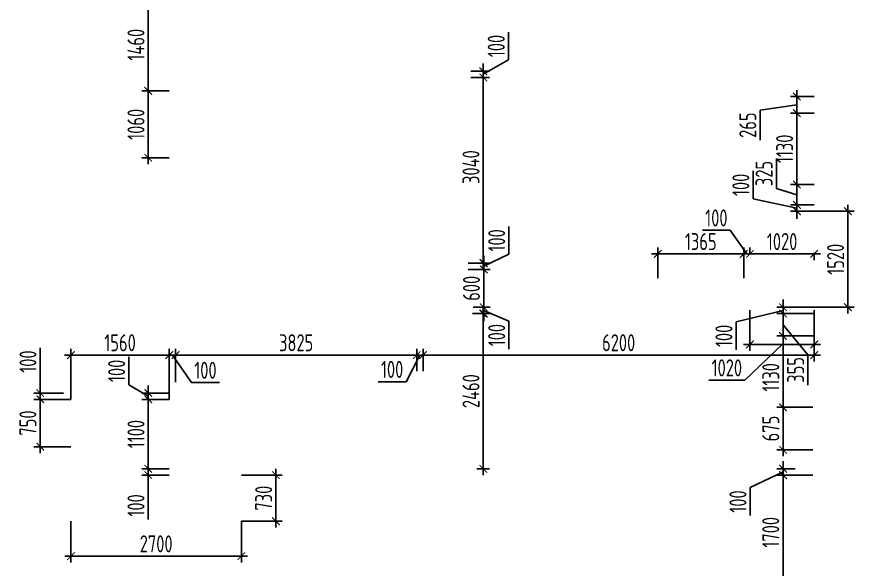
# Model space of a CAD drawing. Header units: millimetres. Extents: x -350007 to 535970, y -888 to 133718.
# Drawn here: x -77836 to -64562, y 104910 to 113663 of the extents above; entities that cross this region are included whole.
import ezdxf

# ---------------------------------------------------------------- set-up
doc = ezdxf.new("R2010")
doc.units = ezdxf.units.MM
doc.layers.add('АР_Размеры нов.', color=15, linetype='Continuous', lineweight=0)
doc.styles.add('ISOCPEUR', font='isocpeur.ttf', dxfattribs={"width": 0.7})
doc.dimstyles.new('R_100', dxfattribs={"dimtxt": 270, "dimasz": 120, "dimexe": 100, "dimexo": 0, "dimgap": 60, "dimtad": 1, "dimdec": 0, "dimrnd": 5, "dimzin": 0, "dimdsep": 46, "dimtxsty": 'ISOCPEUR', "dimblk": 'ARCHTICK', "dimcen": 0, "dimdle": 100, "dimclrd": 256, "dimclre": 256, "dimclrt": 256, "dimadec": 0, "dimazin": 0, "dimtfac": 2, "dimtdec": 0, "dimtofl": 0, "dimtmove": 1, "dimatfit": 3, "dimfxl": 1, "dimtvp": 3, "dimtolj": 1, "dimtzin": 0, "dimarcsym": 0})

# ---------------------------------------------------------------- blocks, each defined once
blk = doc.blocks.new('_ArchTick')
at = {"color": 0, "linetype": 'ByBlock', "const_width": 0.15}
blk.add_lwpolyline([(-0.5, -0.5), (0.5, 0.5)], dxfattribs=at)
blk = doc.blocks.new('*D2692')
at = {"layer": 'АР_Размеры нов.', "lineweight": -2, "ltscale": 100, "transparency": 16777216}
for p, q in [((-65196, 108606), (-65790, 108606)), ((-65690, 108706), (-65690, 107376)), ((-65216, 107476), (-65790, 107476))]:
    blk.add_line(p, q, dxfattribs=at)
at = {"layer": 'АР_Размеры нов.', "lineweight": -2, "ltscale": 100, "transparency": 16777216, "xscale": 120, "yscale": 120, "zscale": 120}
for p, rotation in [((-65690, 108606), 90), ((-65690, 107476), 270)]:
    blk.add_blockref('_ArchTick', p, dxfattribs=dict(at, rotation=rotation))
at = {"layer": 'АР_Размеры нов.', "ltscale": 100, "transparency": 16777216, "insert": (-65885, 107950), "char_height": 270, "attachment_point": 5, "rotation": 90, "style": 'ISOCPEUR'}
blk.add_mtext('\\A1;1130', dxfattribs=at)
blk = doc.blocks.new('*D2693')
at = {"layer": 'АР_Размеры нов.', "lineweight": -2, "ltscale": 100, "transparency": 16777216}
for p, q in [((-65471, 112236), (-65471, 110906)), ((-65196, 112136), (-65571, 112136)), ((-65196, 111006), (-65571, 111006))]:
    blk.add_line(p, q, dxfattribs=at)
at = {"layer": 'АР_Размеры нов.', "lineweight": -2, "ltscale": 100, "transparency": 16777216, "xscale": 120, "yscale": 120, "zscale": 120}
for p, rotation in [((-65471, 112136), 90), ((-65471, 111006), 270)]:
    blk.add_blockref('_ArchTick', p, dxfattribs=dict(at, rotation=rotation))
at = {"layer": 'АР_Размеры нов.', "ltscale": 100, "transparency": 16777216, "insert": (-65666, 111571), "char_height": 270, "attachment_point": 5, "rotation": 90, "style": 'ISOCPEUR'}
blk.add_mtext('\\A1;1130', dxfattribs=at)
blk = doc.blocks.new('*D2702')
at = {"layer": 'АР_Размеры нов.', "lineweight": -2, "ltscale": 100, "transparency": 16777216}
for p, q in [((-75751, 112589), (-75751, 111329)), ((-75420, 112489), (-75851, 112489)), ((-75419, 111429), (-75851, 111429))]:
    blk.add_line(p, q, dxfattribs=at)
at = {"layer": 'АР_Размеры нов.', "lineweight": -2, "ltscale": 100, "transparency": 16777216, "xscale": 120, "yscale": 120, "zscale": 120}
for p, rotation in [((-75751, 112489), 90), ((-75751, 111429), 270)]:
    blk.add_blockref('_ArchTick', p, dxfattribs=dict(at, rotation=rotation))
at = {"layer": 'АР_Размеры нов.', "ltscale": 100, "transparency": 16777216, "insert": (-75946, 111959), "char_height": 270, "attachment_point": 5, "rotation": 90, "style": 'ISOCPEUR'}
blk.add_mtext('\\A1;1060', dxfattribs=at)
blk = doc.blocks.new('*D3027')
at = {"layer": 'АР_Размеры нов.', "lineweight": -2, "ltscale": 100, "transparency": 16777216}
for p, q in [((-65690, 104603), (-65690, 106501)), ((-65216, 106401), (-65790, 106401)), ((-65216, 104703), (-65790, 104703))]:
    blk.add_line(p, q, dxfattribs=at)
at = {"layer": 'АР_Размеры нов.', "lineweight": -2, "ltscale": 100, "transparency": 16777216, "xscale": 120, "yscale": 120, "zscale": 120}
for p, rotation in [((-65690, 106401), 90), ((-65690, 104703), 270)]:
    blk.add_blockref('_ArchTick', p, dxfattribs=dict(at, rotation=rotation))
at = {"layer": 'АР_Размеры нов.', "ltscale": 100, "transparency": 16777216, "insert": (-65885, 105495), "char_height": 270, "attachment_point": 5, "rotation": 90, "style": 'ISOCPEUR'}
blk.add_mtext('\\A1;1700', dxfattribs=at)
blk = doc.blocks.new('*D2955')
at = {"layer": 'АР_Размеры нов.', "lineweight": -2, "ltscale": 100, "transparency": 16777216}
for p, q in [((-75751, 114050), (-75751, 112389)), ((-75420, 113950), (-75851, 113950)), ((-75420, 112489), (-75851, 112489))]:
    blk.add_line(p, q, dxfattribs=at)
at = {"layer": 'АР_Размеры нов.', "lineweight": -2, "ltscale": 100, "transparency": 16777216, "xscale": 120, "yscale": 120, "zscale": 120}
for p, rotation in [((-75751, 113950), 90), ((-75751, 112489), 270)]:
    blk.add_blockref('_ArchTick', p, dxfattribs=dict(at, rotation=rotation))
at = {"layer": 'АР_Размеры нов.', "ltscale": 100, "transparency": 16777216, "insert": (-75946, 113220), "char_height": 270, "attachment_point": 5, "rotation": 90, "style": 'ISOCPEUR'}
blk.add_mtext('\\A1;1460', dxfattribs=at)
blk = doc.blocks.new('*D2956')
at = {"layer": 'АР_Размеры нов.', "lineweight": -2, "ltscale": 100, "transparency": 16777216}
for p, q in [((-75751, 107701), (-75751, 106401)), ((-75419, 107601), (-75851, 107601)), ((-75419, 106501), (-75851, 106501))]:
    blk.add_line(p, q, dxfattribs=at)
at = {"layer": 'АР_Размеры нов.', "lineweight": -2, "ltscale": 100, "transparency": 16777216, "xscale": 120, "yscale": 120, "zscale": 120}
for p, rotation in [((-75751, 107601), 90), ((-75751, 106501), 270)]:
    blk.add_blockref('_ArchTick', p, dxfattribs=dict(at, rotation=rotation))
at = {"layer": 'АР_Размеры нов.', "ltscale": 100, "transparency": 16777216, "insert": (-75946, 107051), "char_height": 270, "attachment_point": 5, "rotation": 90, "style": 'ISOCPEUR'}
blk.add_mtext('\\A1;1100', dxfattribs=at)
blk = doc.blocks.new('*D2963')
at = {"layer": 'АР_Размеры нов.', "lineweight": -2, "ltscale": 100, "transparency": 16777216}
for p, q in [((-65471, 112036), (-65471, 112501)), ((-65196, 112401), (-65571, 112401)), ((-65471, 112268), (-66054, 112185)), ((-66054, 112185), (-66054, 111706)), ((-65196, 112136), (-65571, 112136))]:
    blk.add_line(p, q, dxfattribs=at)
at = {"layer": 'АР_Размеры нов.', "lineweight": -2, "ltscale": 100, "transparency": 16777216, "xscale": 120, "yscale": 120, "zscale": 120}
for p, rotation in [((-65471, 112401), 90), ((-65471, 112136), 270)]:
    blk.add_blockref('_ArchTick', p, dxfattribs=dict(at, rotation=rotation))
at = {"layer": 'АР_Размеры нов.', "ltscale": 100, "transparency": 16777216, "insert": (-66249, 111946), "char_height": 270, "attachment_point": 5, "rotation": 90, "style": 'ISOCPEUR'}
blk.add_mtext('\\A1;265', dxfattribs=at)
blk = doc.blocks.new('*D2964')
at = {"layer": 'АР_Размеры нов.', "lineweight": -2, "ltscale": 100, "transparency": 16777216}
for p, q in [((-65796, 110941), (-65796, 111420)), ((-65471, 111106), (-65471, 110581)), ((-65196, 111006), (-65571, 111006)), ((-65471, 110843), (-65796, 110941)), ((-65196, 110681), (-65571, 110681))]:
    blk.add_line(p, q, dxfattribs=at)
at = {"layer": 'АР_Размеры нов.', "lineweight": -2, "ltscale": 100, "transparency": 16777216, "xscale": 120, "yscale": 120, "zscale": 120}
for p, rotation in [((-65471, 111006), 90), ((-65471, 110681), 270)]:
    blk.add_blockref('_ArchTick', p, dxfattribs=dict(at, rotation=rotation))
at = {"layer": 'АР_Размеры нов.', "ltscale": 100, "transparency": 16777216, "insert": (-65991, 111180), "char_height": 270, "attachment_point": 5, "rotation": 90, "style": 'ISOCPEUR'}
blk.add_mtext('\\A1;325', dxfattribs=at)
blk = doc.blocks.new('*D2965')
at = {"layer": 'АР_Размеры нов.', "lineweight": -2, "ltscale": 100, "transparency": 16777216}
for p, q in [((-66164, 110779), (-66164, 111220)), ((-65471, 110631), (-66164, 110779)), ((-65471, 110681), (-65471, 110801)), ((-65196, 110681), (-65571, 110681)), ((-65196, 110581), (-65571, 110581)), ((-65471, 110681), (-65471, 110581)), ((-65471, 110581), (-65471, 110461))]:
    blk.add_line(p, q, dxfattribs=at)
at = {"layer": 'АР_Размеры нов.', "lineweight": -2, "ltscale": 100, "transparency": 16777216, "xscale": 120, "yscale": 120, "zscale": 120}
for p, rotation in [((-65471, 110681), 270), ((-65471, 110581), 90)]:
    blk.add_blockref('_ArchTick', p, dxfattribs=dict(at, rotation=rotation))
at = {"layer": 'АР_Размеры нов.', "ltscale": 100, "transparency": 16777216, "insert": (-66359, 111000), "char_height": 270, "attachment_point": 5, "rotation": 90, "style": 'ISOCPEUR'}
blk.add_mtext('\\A1;100', dxfattribs=at)
blk = doc.blocks.new('*D2966')
at = {"layer": 'АР_Размеры нов.', "lineweight": -2, "ltscale": 100, "transparency": 16777216}
for p, q in [((-65196, 110581), (-64562, 110581)), ((-64662, 110681), (-64662, 108961)), ((-65196, 109061), (-64562, 109061))]:
    blk.add_line(p, q, dxfattribs=at)
at = {"layer": 'АР_Размеры нов.', "lineweight": -2, "ltscale": 100, "transparency": 16777216, "xscale": 120, "yscale": 120, "zscale": 120}
for p, rotation in [((-64662, 110581), 90), ((-64662, 109061), 270)]:
    blk.add_blockref('_ArchTick', p, dxfattribs=dict(at, rotation=rotation))
at = {"layer": 'АР_Размеры нов.', "ltscale": 100, "transparency": 16777216, "insert": (-64857, 109821), "char_height": 270, "attachment_point": 5, "rotation": 90, "style": 'ISOCPEUR'}
blk.add_mtext('\\A1;1520', dxfattribs=at)
blk = doc.blocks.new('*D2967')
at = {"layer": 'АР_Размеры нов.', "lineweight": -2, "ltscale": 100, "transparency": 16777216}
for p, q in [((-65690, 109061), (-65690, 109181)), ((-65690, 109011), (-66432, 108827)), ((-65196, 109061), (-65790, 109061)), ((-65690, 109061), (-65690, 108961)), ((-65196, 108961), (-65790, 108961)), ((-65690, 108961), (-65690, 108841)), ((-66432, 108827), (-66432, 108386))]:
    blk.add_line(p, q, dxfattribs=at)
at = {"layer": 'АР_Размеры нов.', "lineweight": -2, "ltscale": 100, "transparency": 16777216, "xscale": 120, "yscale": 120, "zscale": 120}
for p, rotation in [((-65690, 109061), 270), ((-65690, 108961), 90)]:
    blk.add_blockref('_ArchTick', p, dxfattribs=dict(at, rotation=rotation))
at = {"layer": 'АР_Размеры нов.', "ltscale": 100, "transparency": 16777216, "insert": (-66627, 108607), "char_height": 270, "attachment_point": 5, "rotation": 90, "style": 'ISOCPEUR'}
blk.add_mtext('\\A1;100', dxfattribs=at)
blk = doc.blocks.new('*D2968')
at = {"layer": 'АР_Размеры нов.', "lineweight": -2, "ltscale": 100, "transparency": 16777216}
for p, q in [((-65690, 109061), (-65690, 108506)), ((-65196, 108961), (-65790, 108961)), ((-65690, 108784), (-65296, 108307)), ((-65196, 108606), (-65790, 108606)), ((-65296, 108307), (-65296, 107828))]:
    blk.add_line(p, q, dxfattribs=at)
at = {"layer": 'АР_Размеры нов.', "lineweight": -2, "ltscale": 100, "transparency": 16777216, "xscale": 120, "yscale": 120, "zscale": 120}
for p, rotation in [((-65690, 108961), 90), ((-65690, 108606), 270)]:
    blk.add_blockref('_ArchTick', p, dxfattribs=dict(at, rotation=rotation))
at = {"layer": 'АР_Размеры нов.', "ltscale": 100, "transparency": 16777216, "insert": (-65491, 108068), "char_height": 270, "attachment_point": 5, "rotation": 90, "style": 'ISOCPEUR'}
blk.add_mtext('\\A1;355', dxfattribs=at)
blk = doc.blocks.new('*D2969')
at = {"layer": 'АР_Размеры нов.', "lineweight": -2, "ltscale": 100, "transparency": 16777216}
for p, q in [((-65690, 107576), (-65690, 106701)), ((-65216, 107476), (-65790, 107476)), ((-65216, 106801), (-65790, 106801))]:
    blk.add_line(p, q, dxfattribs=at)
at = {"layer": 'АР_Размеры нов.', "lineweight": -2, "ltscale": 100, "transparency": 16777216, "xscale": 120, "yscale": 120, "zscale": 120}
for p, rotation in [((-65690, 107476), 90), ((-65690, 106801), 270)]:
    blk.add_blockref('_ArchTick', p, dxfattribs=dict(at, rotation=rotation))
at = {"layer": 'АР_Размеры нов.', "ltscale": 100, "transparency": 16777216, "insert": (-65885, 107139), "char_height": 270, "attachment_point": 5, "rotation": 90, "style": 'ISOCPEUR'}
blk.add_mtext('\\A1;675', dxfattribs=at)
blk = doc.blocks.new('*D2306')
at = {"layer": 'АР_Размеры нов.', "lineweight": -2, "ltscale": 500, "transparency": 16777216}
for p, q in [((-77463, 106751), (-77463, 107701)), ((-76976, 107601), (-77563, 107601)), ((-76976, 106851), (-77563, 106851))]:
    blk.add_line(p, q, dxfattribs=at)
at = {"layer": 'АР_Размеры нов.', "lineweight": -2, "ltscale": 500, "transparency": 16777216, "xscale": 120, "yscale": 120, "zscale": 120}
for p, rotation in [((-77463, 107601), 90), ((-77463, 106851), 270)]:
    blk.add_blockref('_ArchTick', p, dxfattribs=dict(at, rotation=rotation))
at = {"layer": 'АР_Размеры нов.', "lineweight": 13, "ltscale": 500, "transparency": 16777216, "insert": (-77658, 107226), "char_height": 270, "attachment_point": 5, "rotation": 90, "style": 'ISOCPEUR'}
blk.add_mtext('\\A1;750', dxfattribs=at)
blk = doc.blocks.new('*D2307')
at = {"layer": 'АР_Размеры нов.', "lineweight": -2, "ltscale": 500, "transparency": 16777216}
for p, q in [((-77463, 108420), (-77463, 107701)), ((-77463, 107701), (-77463, 107821)), ((-77097, 107701), (-77563, 107701)), ((-77463, 107601), (-77463, 107701)), ((-76976, 107601), (-77563, 107601)), ((-77463, 107601), (-77463, 107481))]:
    blk.add_line(p, q, dxfattribs=at)
at = {"layer": 'АР_Размеры нов.', "lineweight": -2, "ltscale": 500, "transparency": 16777216, "xscale": 120, "yscale": 120, "zscale": 120}
for p, rotation in [((-77463, 107701), 270), ((-77463, 107601), 90)]:
    blk.add_blockref('_ArchTick', p, dxfattribs=dict(at, rotation=rotation))
at = {"layer": 'АР_Размеры нов.', "lineweight": 13, "ltscale": 500, "transparency": 16777216, "insert": (-77658, 108200), "char_height": 270, "attachment_point": 5, "rotation": 90, "style": 'ISOCPEUR'}
blk.add_mtext('\\A1;100', dxfattribs=at)
blk = doc.blocks.new('*D2308')
at = {"layer": 'АР_Размеры нов.', "lineweight": -2, "ltscale": 500, "transparency": 16777216}
for p, q in [((-76977, 107601), (-76977, 108403)), ((-75419, 107601), (-75419, 108403)), ((-77077, 108303), (-75319, 108303))]:
    blk.add_line(p, q, dxfattribs=at)
at = {"layer": 'АР_Размеры нов.', "lineweight": -2, "ltscale": 500, "transparency": 16777216, "xscale": 120, "yscale": 120, "zscale": 120, "rotation": 180}
blk.add_blockref('_ArchTick', (-76977, 108303), dxfattribs=at)
at = {"layer": 'АР_Размеры нов.', "lineweight": -2, "ltscale": 500, "transparency": 16777216, "xscale": 120, "yscale": 120, "zscale": 120}
blk.add_blockref('_ArchTick', (-75419, 108303), dxfattribs=at)
at = {"layer": 'АР_Размеры нов.', "lineweight": 13, "ltscale": 500, "transparency": 16777216, "insert": (-76198, 108498), "char_height": 270, "attachment_point": 5, "style": 'ISOCPEUR'}
blk.add_mtext('\\A1;1560', dxfattribs=at)
blk = doc.blocks.new('*D2309')
at = {"layer": 'АР_Размеры нов.', "lineweight": -2, "ltscale": 500, "transparency": 16777216}
for p, q in [((-75419, 107601), (-75419, 108403)), ((-75319, 107876), (-75319, 108403)), ((-75419, 108303), (-75539, 108303)), ((-75419, 108303), (-75319, 108303)), ((-75369, 108303), (-75065, 107867)), ((-75319, 108303), (-75199, 108303)), ((-75065, 107867), (-74624, 107867))]:
    blk.add_line(p, q, dxfattribs=at)
at = {"layer": 'АР_Размеры нов.', "lineweight": -2, "ltscale": 500, "transparency": 16777216, "xscale": 120, "yscale": 120, "zscale": 120}
blk.add_blockref('_ArchTick', (-75419, 108303), dxfattribs=at)
at = {"layer": 'АР_Размеры нов.', "lineweight": -2, "ltscale": 500, "transparency": 16777216, "xscale": 120, "yscale": 120, "zscale": 120, "rotation": 180}
blk.add_blockref('_ArchTick', (-75319, 108303), dxfattribs=at)
at = {"layer": 'АР_Размеры нов.', "lineweight": 13, "ltscale": 500, "transparency": 16777216, "insert": (-74845, 108062), "char_height": 270, "attachment_point": 5, "style": 'ISOCPEUR'}
blk.add_mtext('\\A1;100', dxfattribs=at)
blk = doc.blocks.new('*D2310')
at = {"layer": 'АР_Размеры нов.', "lineweight": -2, "ltscale": 500, "transparency": 16777216}
for p, q in [((-76058, 107832), (-76058, 108273)), ((-75751, 107651), (-76058, 107832)), ((-75751, 107701), (-75751, 107821)), ((-75420, 107701), (-75851, 107701)), ((-75751, 107601), (-75751, 107701)), ((-75419, 107601), (-75851, 107601)), ((-75751, 107601), (-75751, 107481))]:
    blk.add_line(p, q, dxfattribs=at)
at = {"layer": 'АР_Размеры нов.', "lineweight": -2, "ltscale": 500, "transparency": 16777216, "xscale": 120, "yscale": 120, "zscale": 120}
for p, rotation in [((-75751, 107701), 270), ((-75751, 107601), 90)]:
    blk.add_blockref('_ArchTick', p, dxfattribs=dict(at, rotation=rotation))
at = {"layer": 'АР_Размеры нов.', "lineweight": 13, "ltscale": 500, "transparency": 16777216, "insert": (-76253, 108053), "char_height": 270, "attachment_point": 5, "rotation": 90, "style": 'ISOCPEUR'}
blk.add_mtext('\\A1;100', dxfattribs=at)
blk = doc.blocks.new('*D2311')
at = {"layer": 'АР_Размеры нов.', "lineweight": -2, "ltscale": 500, "transparency": 16777216}
for p, q in [((-75751, 106501), (-75751, 106621)), ((-75419, 106501), (-75851, 106501)), ((-75751, 106501), (-75751, 106401)), ((-75419, 106401), (-75851, 106401)), ((-75751, 106401), (-75751, 106281)), ((-75751, 105700), (-75751, 106401))]:
    blk.add_line(p, q, dxfattribs=at)
at = {"layer": 'АР_Размеры нов.', "lineweight": -2, "ltscale": 500, "transparency": 16777216, "xscale": 120, "yscale": 120, "zscale": 120}
for p, rotation in [((-75751, 106501), 270), ((-75751, 106401), 90)]:
    blk.add_blockref('_ArchTick', p, dxfattribs=dict(at, rotation=rotation))
at = {"layer": 'АР_Размеры нов.', "lineweight": 13, "ltscale": 500, "transparency": 16777216, "insert": (-75946, 105921), "char_height": 270, "attachment_point": 5, "rotation": 90, "style": 'ISOCPEUR'}
blk.add_mtext('\\A1;100', dxfattribs=at)
blk = doc.blocks.new('*D2312')
at = {"layer": 'АР_Размеры нов.', "lineweight": -2, "ltscale": 500, "transparency": 16777216}
for p, q in [((-75319, 107876), (-75319, 108403)), ((-71496, 108050), (-71496, 108403)), ((-75419, 108303), (-71396, 108303))]:
    blk.add_line(p, q, dxfattribs=at)
at = {"layer": 'АР_Размеры нов.', "lineweight": -2, "ltscale": 500, "transparency": 16777216, "xscale": 120, "yscale": 120, "zscale": 120, "rotation": 180}
blk.add_blockref('_ArchTick', (-75319, 108303), dxfattribs=at)
at = {"layer": 'АР_Размеры нов.', "lineweight": -2, "ltscale": 500, "transparency": 16777216, "xscale": 120, "yscale": 120, "zscale": 120}
blk.add_blockref('_ArchTick', (-71496, 108303), dxfattribs=at)
at = {"layer": 'АР_Размеры нов.', "lineweight": 13, "ltscale": 500, "transparency": 16777216, "insert": (-73407, 108498), "char_height": 270, "attachment_point": 5, "style": 'ISOCPEUR'}
blk.add_mtext('\\A1;3825', dxfattribs=at)
blk = doc.blocks.new('*D2313')
at = {"layer": 'АР_Размеры нов.', "lineweight": -2, "ltscale": 500, "transparency": 16777216}
for p, q in [((-71496, 108050), (-71496, 108403)), ((-71396, 108050), (-71396, 108403)), ((-71446, 108303), (-71665, 107881)), ((-71496, 108303), (-71616, 108303)), ((-71496, 108303), (-71396, 108303)), ((-71396, 108303), (-71276, 108303)), ((-71665, 107881), (-72107, 107881))]:
    blk.add_line(p, q, dxfattribs=at)
at = {"layer": 'АР_Размеры нов.', "lineweight": -2, "ltscale": 500, "transparency": 16777216, "xscale": 120, "yscale": 120, "zscale": 120}
blk.add_blockref('_ArchTick', (-71496, 108303), dxfattribs=at)
at = {"layer": 'АР_Размеры нов.', "lineweight": -2, "ltscale": 500, "transparency": 16777216, "xscale": 120, "yscale": 120, "zscale": 120, "rotation": 180}
blk.add_blockref('_ArchTick', (-71396, 108303), dxfattribs=at)
at = {"layer": 'АР_Размеры нов.', "lineweight": 13, "ltscale": 500, "transparency": 16777216, "insert": (-71886, 108076), "char_height": 270, "attachment_point": 5, "style": 'ISOCPEUR'}
blk.add_mtext('\\A1;100', dxfattribs=at)
blk = doc.blocks.new('*D2314')
at = {"layer": 'АР_Размеры нов.', "lineweight": -2, "ltscale": 500, "transparency": 16777216}
for p, q in [((-65196, 108606), (-65196, 108203)), ((-71396, 108050), (-71396, 108403)), ((-71496, 108303), (-65096, 108303))]:
    blk.add_line(p, q, dxfattribs=at)
at = {"layer": 'АР_Размеры нов.', "lineweight": -2, "ltscale": 500, "transparency": 16777216, "xscale": 120, "yscale": 120, "zscale": 120, "rotation": 180}
blk.add_blockref('_ArchTick', (-71396, 108303), dxfattribs=at)
at = {"layer": 'АР_Размеры нов.', "lineweight": -2, "ltscale": 500, "transparency": 16777216, "xscale": 120, "yscale": 120, "zscale": 120}
blk.add_blockref('_ArchTick', (-65196, 108303), dxfattribs=at)
at = {"layer": 'АР_Размеры нов.', "lineweight": 13, "ltscale": 500, "transparency": 16777216, "insert": (-68296, 108498), "char_height": 270, "attachment_point": 5, "style": 'ISOCPEUR'}
blk.add_mtext('\\A1;6200', dxfattribs=at)
blk = doc.blocks.new('*D2315')
at = {"layer": 'АР_Размеры нов.', "lineweight": -2, "ltscale": 500, "transparency": 16777216}
for p, q in [((-70041, 112979), (-70041, 113420)), ((-70441, 112751), (-70041, 112979)), ((-70441, 112801), (-70441, 112921)), ((-70638, 112801), (-70341, 112801)), ((-70638, 112701), (-70341, 112701)), ((-70441, 112701), (-70441, 112801)), ((-70441, 112701), (-70441, 112581))]:
    blk.add_line(p, q, dxfattribs=at)
at = {"layer": 'АР_Размеры нов.', "lineweight": -2, "ltscale": 500, "transparency": 16777216, "xscale": 120, "yscale": 120, "zscale": 120}
for p, rotation in [((-70441, 112801), 270), ((-70441, 112701), 90)]:
    blk.add_blockref('_ArchTick', p, dxfattribs=dict(at, rotation=rotation))
at = {"layer": 'АР_Размеры нов.', "lineweight": 13, "ltscale": 500, "transparency": 16777216, "insert": (-70236, 113200), "char_height": 270, "attachment_point": 5, "rotation": 90, "style": 'ISOCPEUR'}
blk.add_mtext('\\A1;100', dxfattribs=at)
blk = doc.blocks.new('*D2316')
at = {"layer": 'АР_Размеры нов.', "lineweight": -2, "ltscale": 500, "transparency": 16777216}
for p, q in [((-70441, 112901), (-70441, 109661)), ((-70638, 112801), (-70341, 112801)), ((-70679, 109761), (-70341, 109761))]:
    blk.add_line(p, q, dxfattribs=at)
at = {"layer": 'АР_Размеры нов.', "lineweight": -2, "ltscale": 500, "transparency": 16777216, "xscale": 120, "yscale": 120, "zscale": 120}
for p, rotation in [((-70441, 112801), 90), ((-70441, 109761), 270)]:
    blk.add_blockref('_ArchTick', p, dxfattribs=dict(at, rotation=rotation))
at = {"layer": 'АР_Размеры нов.', "lineweight": 13, "ltscale": 500, "transparency": 16777216, "insert": (-70636, 111281), "char_height": 270, "attachment_point": 5, "rotation": 90, "style": 'ISOCPEUR'}
blk.add_mtext('\\A1;3040', dxfattribs=at)
blk = doc.blocks.new('*D2317')
at = {"layer": 'АР_Размеры нов.', "lineweight": -2, "ltscale": 500, "transparency": 16777216}
for p, q in [((-70034, 109900), (-70034, 110341)), ((-70434, 109711), (-70034, 109900)), ((-70434, 109761), (-70434, 109881)), ((-70679, 109761), (-70334, 109761)), ((-70679, 109661), (-70334, 109661)), ((-70434, 109761), (-70434, 109661)), ((-70434, 109661), (-70434, 109541))]:
    blk.add_line(p, q, dxfattribs=at)
at = {"layer": 'АР_Размеры нов.', "lineweight": -2, "ltscale": 500, "transparency": 16777216, "xscale": 120, "yscale": 120, "zscale": 120}
for p, rotation in [((-70434, 109761), 270), ((-70434, 109661), 90)]:
    blk.add_blockref('_ArchTick', p, dxfattribs=dict(at, rotation=rotation))
at = {"layer": 'АР_Размеры нов.', "lineweight": 13, "ltscale": 500, "transparency": 16777216, "insert": (-70229, 110120), "char_height": 270, "attachment_point": 5, "rotation": 90, "style": 'ISOCPEUR'}
blk.add_mtext('\\A1;100', dxfattribs=at)
blk = doc.blocks.new('*D2318')
at = {"layer": 'АР_Размеры нов.', "lineweight": -2, "ltscale": 500, "transparency": 16777216}
for p, q in [((-70679, 109661), (-70334, 109661)), ((-70434, 109761), (-70434, 108961)), ((-70600, 109061), (-70334, 109061))]:
    blk.add_line(p, q, dxfattribs=at)
at = {"layer": 'АР_Размеры нов.', "lineweight": -2, "ltscale": 500, "transparency": 16777216, "xscale": 120, "yscale": 120, "zscale": 120}
for p, rotation in [((-70434, 109661), 90), ((-70434, 109061), 270)]:
    blk.add_blockref('_ArchTick', p, dxfattribs=dict(at, rotation=rotation))
at = {"layer": 'АР_Размеры нов.', "lineweight": 13, "ltscale": 500, "transparency": 16777216, "insert": (-70629, 109361), "char_height": 270, "attachment_point": 5, "rotation": 90, "style": 'ISOCPEUR'}
blk.add_mtext('\\A1;600', dxfattribs=at)
blk = doc.blocks.new('*D2319')
at = {"layer": 'АР_Размеры нов.', "lineweight": -2, "ltscale": 500, "transparency": 16777216}
for p, q in [((-70434, 109061), (-70434, 109181)), ((-70600, 109061), (-70334, 109061)), ((-70434, 109061), (-70434, 108961)), ((-70434, 109011), (-70034, 108840)), ((-70614, 108961), (-70334, 108961)), ((-70434, 108961), (-70434, 108841)), ((-70034, 108840), (-70034, 108399))]:
    blk.add_line(p, q, dxfattribs=at)
at = {"layer": 'АР_Размеры нов.', "lineweight": -2, "ltscale": 500, "transparency": 16777216, "xscale": 120, "yscale": 120, "zscale": 120}
for p, rotation in [((-70434, 109061), 270), ((-70434, 108961), 90)]:
    blk.add_blockref('_ArchTick', p, dxfattribs=dict(at, rotation=rotation))
at = {"layer": 'АР_Размеры нов.', "lineweight": 13, "ltscale": 500, "transparency": 16777216, "insert": (-70229, 108619), "char_height": 270, "attachment_point": 5, "rotation": 90, "style": 'ISOCPEUR'}
blk.add_mtext('\\A1;100', dxfattribs=at)
blk = doc.blocks.new('*D2320')
at = {"layer": 'АР_Размеры нов.', "lineweight": -2, "ltscale": 500, "transparency": 16777216}
for p, q in [((-70441, 109061), (-70441, 106401)), ((-70614, 108961), (-70341, 108961)), ((-70542, 106501), (-70341, 106501))]:
    blk.add_line(p, q, dxfattribs=at)
at = {"layer": 'АР_Размеры нов.', "lineweight": -2, "ltscale": 500, "transparency": 16777216, "xscale": 120, "yscale": 120, "zscale": 120}
for p, rotation in [((-70441, 108961), 90), ((-70441, 106501), 270)]:
    blk.add_blockref('_ArchTick', p, dxfattribs=dict(at, rotation=rotation))
at = {"layer": 'АР_Размеры нов.', "lineweight": 13, "ltscale": 500, "transparency": 16777216, "insert": (-70636, 107731), "char_height": 270, "attachment_point": 5, "rotation": 90, "style": 'ISOCPEUR'}
blk.add_mtext('\\A1;2460', dxfattribs=at)
blk = doc.blocks.new('*D2331')
at = {"layer": 'АР_Размеры нов.', "lineweight": -2, "ltscale": 500, "transparency": 16777216}
for p, q in [((-65690, 106501), (-65690, 106621)), ((-65496, 106501), (-65790, 106501)), ((-65690, 106401), (-65690, 106501)), ((-65690, 106451), (-66210, 106204)), ((-65496, 106401), (-65790, 106401)), ((-65690, 106401), (-65690, 106281)), ((-66210, 106204), (-66210, 105763))]:
    blk.add_line(p, q, dxfattribs=at)
at = {"layer": 'АР_Размеры нов.', "lineweight": -2, "ltscale": 500, "transparency": 16777216, "xscale": 120, "yscale": 120, "zscale": 120}
for p, rotation in [((-65690, 106501), 270), ((-65690, 106401), 90)]:
    blk.add_blockref('_ArchTick', p, dxfattribs=dict(at, rotation=rotation))
at = {"layer": 'АР_Размеры нов.', "lineweight": 13, "ltscale": 500, "transparency": 16777216, "insert": (-66405, 105983), "char_height": 270, "attachment_point": 5, "rotation": 90, "style": 'ISOCPEUR'}
blk.add_mtext('\\A1;100', dxfattribs=at)
blk = doc.blocks.new('*D2332')
at = {"layer": 'АР_Размеры нов.', "lineweight": -2, "ltscale": 500, "transparency": 16777216}
for p, q in [((-66215, 109895), (-66215, 110006)), ((-65196, 109922), (-65196, 109806)), ((-65096, 109906), (-66315, 109906))]:
    blk.add_line(p, q, dxfattribs=at)
at = {"layer": 'АР_Размеры нов.', "lineweight": -2, "ltscale": 500, "transparency": 16777216, "xscale": 120, "yscale": 120, "zscale": 120, "rotation": 180}
blk.add_blockref('_ArchTick', (-66215, 109906), dxfattribs=at)
at = {"layer": 'АР_Размеры нов.', "lineweight": -2, "ltscale": 500, "transparency": 16777216, "xscale": 120, "yscale": 120, "zscale": 120}
blk.add_blockref('_ArchTick', (-65196, 109906), dxfattribs=at)
at = {"layer": 'АР_Размеры нов.', "lineweight": 13, "ltscale": 500, "transparency": 16777216, "insert": (-65705, 110101), "char_height": 270, "attachment_point": 5, "style": 'ISOCPEUR'}
blk.add_mtext('\\A1;1020', dxfattribs=at)
blk = doc.blocks.new('*D2333')
at = {"layer": 'АР_Размеры нов.', "lineweight": -2, "ltscale": 500, "transparency": 16777216}
for p, q in [((-66527, 110281), (-66968, 110281)), ((-66264, 109906), (-66527, 110281)), ((-66313, 109895), (-66313, 110006)), ((-66215, 109895), (-66215, 110006)), ((-66313, 109906), (-66433, 109906)), ((-66215, 109906), (-66313, 109906)), ((-66215, 109906), (-66095, 109906))]:
    blk.add_line(p, q, dxfattribs=at)
at = {"layer": 'АР_Размеры нов.', "lineweight": -2, "ltscale": 500, "transparency": 16777216, "xscale": 120, "yscale": 120, "zscale": 120}
blk.add_blockref('_ArchTick', (-66313, 109906), dxfattribs=at)
at = {"layer": 'АР_Размеры нов.', "lineweight": -2, "ltscale": 500, "transparency": 16777216, "xscale": 120, "yscale": 120, "zscale": 120, "rotation": 180}
blk.add_blockref('_ArchTick', (-66215, 109906), dxfattribs=at)
at = {"layer": 'АР_Размеры нов.', "lineweight": 13, "ltscale": 500, "transparency": 16777216, "insert": (-66747, 110476), "char_height": 270, "attachment_point": 5, "style": 'ISOCPEUR'}
blk.add_mtext('\\A1;100', dxfattribs=at)
blk = doc.blocks.new('*D2409')
at = {"layer": 'АР_Размеры нов.', "lineweight": -2, "ltscale": 500, "transparency": 16777216}
for p, q in [((-66215, 109015), (-66215, 108371)), ((-65196, 109015), (-65196, 108371)), ((-65096, 108471), (-66315, 108471)), ((-65705, 108471), (-66294, 107905)), ((-66294, 107905), (-66868, 107905))]:
    blk.add_line(p, q, dxfattribs=at)
at = {"layer": 'АР_Размеры нов.', "lineweight": -2, "ltscale": 500, "transparency": 16777216, "xscale": 120, "yscale": 120, "zscale": 120, "rotation": 180}
blk.add_blockref('_ArchTick', (-66215, 108471), dxfattribs=at)
at = {"layer": 'АР_Размеры нов.', "lineweight": -2, "ltscale": 500, "transparency": 16777216, "xscale": 120, "yscale": 120, "zscale": 120}
blk.add_blockref('_ArchTick', (-65196, 108471), dxfattribs=at)
at = {"layer": 'АР_Размеры нов.', "lineweight": 13, "ltscale": 500, "transparency": 16777216, "insert": (-66581, 108100), "char_height": 270, "attachment_point": 5, "style": 'ISOCPEUR'}
blk.add_mtext('\\A1;1020', dxfattribs=at)
blk = doc.blocks.new('*D2572')
at = {"layer": 'АР_Размеры нов.', "lineweight": -2, "ltscale": 500, "transparency": 16777216}
for p, q in [((-67676, 109521), (-67676, 110006)), ((-66313, 109521), (-66313, 110006)), ((-66213, 109906), (-67776, 109906))]:
    blk.add_line(p, q, dxfattribs=at)
at = {"layer": 'АР_Размеры нов.', "lineweight": -2, "ltscale": 500, "transparency": 16777216, "xscale": 120, "yscale": 120, "zscale": 120, "rotation": 180}
blk.add_blockref('_ArchTick', (-67676, 109906), dxfattribs=at)
at = {"layer": 'АР_Размеры нов.', "lineweight": -2, "ltscale": 500, "transparency": 16777216, "xscale": 120, "yscale": 120, "zscale": 120}
blk.add_blockref('_ArchTick', (-66313, 109906), dxfattribs=at)
at = {"layer": 'АР_Размеры нов.', "lineweight": 13, "ltscale": 500, "transparency": 16777216, "insert": (-66994, 110101), "char_height": 270, "attachment_point": 5, "style": 'ISOCPEUR'}
blk.add_mtext('\\A1;1365', dxfattribs=at)
blk = doc.blocks.new('*D3309')
at = {"layer": 'АР_Размеры нов.', "lineweight": -2, "transparency": 16777216}
for p, q in [((-76976, 105671), (-76976, 105017)), ((-74276, 105671), (-74276, 105017)), ((-77076, 105117), (-74176, 105117))]:
    blk.add_line(p, q, dxfattribs=at)
at = {"layer": 'АР_Размеры нов.', "lineweight": -2, "transparency": 16777216, "xscale": 120, "yscale": 120, "zscale": 120, "rotation": 180}
blk.add_blockref('_ArchTick', (-76976, 105117), dxfattribs=at)
at = {"layer": 'АР_Размеры нов.', "lineweight": -2, "transparency": 16777216, "xscale": 120, "yscale": 120, "zscale": 120}
blk.add_blockref('_ArchTick', (-74276, 105117), dxfattribs=at)
at = {"layer": 'АР_Размеры нов.', "transparency": 16777216, "insert": (-75626, 105312), "char_height": 270, "attachment_point": 5, "style": 'ISOCPEUR'}
blk.add_mtext('\\A1;2700', dxfattribs=at)
blk = doc.blocks.new('*D3310')
at = {"layer": 'АР_Размеры нов.', "lineweight": -2, "transparency": 16777216}
for p, q in [((-73727, 105571), (-73727, 106501)), ((-74276, 106401), (-73627, 106401)), ((-74276, 105671), (-73627, 105671))]:
    blk.add_line(p, q, dxfattribs=at)
at = {"layer": 'АР_Размеры нов.', "lineweight": -2, "transparency": 16777216, "xscale": 120, "yscale": 120, "zscale": 120}
for p, rotation in [((-73727, 106401), 90), ((-73727, 105671), 270)]:
    blk.add_blockref('_ArchTick', p, dxfattribs=dict(at, rotation=rotation))
at = {"layer": 'АР_Размеры нов.', "transparency": 16777216, "insert": (-73922, 106036), "char_height": 270, "attachment_point": 5, "rotation": 90, "style": 'ISOCPEUR'}
blk.add_mtext('\\A1;730', dxfattribs=at)

msp = doc.modelspace()

# ---------------------------------------------------------------- dimensions: what is measured, and where the dimension line sits
at = {"layer": 'АР_Размеры нов.', "ltscale": 100}
for base, p1, p2, picture, middle in [((-75751, 112488.9), (-75420, 113950.2), (-75420, 112488.9), '*D2955', (-75946, 113219.5)), ((-75751, 111428.9), (-75419.7, 112488.9), (-75419.5, 111428.9), '*D2702', (-75946, 111958.9)), ((-65471.4, 111005.8), (-65195.8, 112135.8), (-65195.8, 111005.8), '*D2693', (-65666.4, 111570.8)), ((-65471.4, 110681.1), (-65195.8, 111005.8), (-65195.8, 110681.1), '*D2964', (-65991.4, 111000.9)), ((-64661.7, 109061.2), (-65195.8, 110581.1), (-65195.8, 109061.2), '*D2966', (-64856.7, 109821.2)), ((-75751, 106500.7), (-75418.7, 107600.7), (-75418.7, 106500.7), '*D2956', (-75946, 107050.7)), ((-65689.6, 106800.7), (-65215.8, 107476.3), (-65215.8, 106800.7), '*D2969', (-65884.6, 107138.5))]:
    dim = msp.add_linear_dim(base=base, p1=p1, p2=p2, angle=90, dimstyle='R_100', override={"dimpost": '\\X', "dimfxl": 2.5, "dimarcsym": 2}, dxfattribs=at)
    dim.commit()
    dim.dimension.update_dxf_attribs({"geometry": picture, "text_midpoint": middle})
at = {"layer": 'АР_Размеры нов.', "lineweight": 13, "ltscale": 500}
for base, p1, p2, override, picture, middle in [((-70440.8, 112800.7), (-70637.6, 112700.7), (-70637.6, 112800.7), {"dimpost": '\\X'}, '*D2315', (-70040.8, 113039)), ((-70434.4, 109661.2), (-70678.5, 109761.2), (-70678.5, 109661.2), {"dimpost": '\\X'}, '*D2317', (-70034.4, 109959.7)), ((-70433.7, 108961.2), (-70599.7, 109061.2), (-70614.5, 108961.2), {"dimpost": '\\X'}, '*D2319', (-70033.7, 108779.8)), ((-77463.4, 107700.7), (-76975.9, 107600.7), (-77097, 107700.7), {"dimpost": '\\X'}, '*D2307', (-77455.1, 108199.7)), ((-75751, 107700.7), (-75418.7, 107600.7), (-75419.8, 107700.7), {"dimpost": '\\X', "dimfxl": 2.5, "dimarcsym": 2}, '*D2310', (-76058.4, 107892.2)), ((-75751, 106400.7), (-75418.7, 106500.7), (-75418.7, 106400.7), {"dimpost": '\\X'}, '*D2311', (-75807, 105920.7)), ((-65689.6, 106500.7), (-65495.8, 106400.7), (-65495.8, 106500.7), {"dimpost": '\\X'}, '*D2331', (-66209.6, 106144))]:
    dim = msp.add_linear_dim(base=base, p1=p1, p2=p2, angle=90, dimstyle='R_100', override=override, dxfattribs=at)
    dim.commit()
    dim.dimension.update_dxf_attribs({"geometry": picture, "text_midpoint": middle, "dimtype": 160})
for base, p1, p2, picture, middle in [((-70440.7757, 109761.2313), (-70637.6259, 112800.682), (-70678.5107, 109761.2313), '*D2316', (-70635.7757, 111280.9566)), ((-70433.7, 109061.2), (-70678.5, 109661.2), (-70599.7, 109061.2), '*D2318', (-70628.7, 109361.2)), ((-70440.7757, 106500.6827), (-70614.4579, 108961.2318), (-70542.4934, 106500.6827), '*D2320', (-70635.7757, 107730.9572)), ((-77463.4, 107600.7), (-76975.9, 106850.7), (-76975.9, 107600.7), '*D2306', (-77658.4, 107225.7))]:
    dim = msp.add_linear_dim(base=base, p1=p1, p2=p2, angle=90, dimstyle='R_100', override={"dimpost": '\\X'}, dxfattribs=at)
    dim.commit()
    dim.dimension.update_dxf_attribs({"geometry": picture, "text_midpoint": middle})
at = {"layer": 'АР_Размеры нов.', "ltscale": 100}
for base, p1, p2, picture, middle in [((-65471.4, 112400.7), (-65195.8, 112135.8), (-65195.8, 112400.7), '*D2963', (-66053.9, 112125.3)), ((-65471.4, 110581.1), (-65195.8, 110681.1), (-65195.8, 110581.1), '*D2965', (-66163.9, 110839.1)), ((-65689.6, 108961.2), (-65195.8, 109061.2), (-65195.8, 108961.2), '*D2967', (-66432, 108767.3)), ((-65689.6, 108606.3), (-65195.8, 108961.2), (-65195.8, 108606.3), '*D2968', (-65295.8, 108247.2)), ((-65689.6, 107476.3), (-65195.8, 108606.3), (-65215.8, 107476.3), '*D2692', (-65689.6, 107949.8)), ((-65689.6, 106400.7), (-65215.8, 104702.7), (-65215.8, 106400.7), '*D3027', (-65689.6, 105495.4))]:
    dim = msp.add_linear_dim(base=base, p1=p1, p2=p2, angle=90, dimstyle='R_100', override={"dimpost": '\\X', "dimfxl": 2.5, "dimarcsym": 2}, dxfattribs=at)
    dim.commit()
    dim.dimension.update_dxf_attribs({"geometry": picture, "text_midpoint": middle, "dimtype": 160})
at = {"layer": 'АР_Размеры нов.', "lineweight": 13, "ltscale": 500}
for base, p1, p2, picture, middle in [((-66313.1, 109905.9), (-66215.2, 109895.3), (-66313.1, 109895.3), '*D2333', (-66586.8, 110280.9)), ((-66215.2, 108471.2), (-65195.8, 109015.3), (-66215.2, 109015.3), '*D2409', (-66354.3, 107905.3)), ((-75318.7, 108303.5), (-75418.7, 107600.7), (-75318.7, 107876.1), '*D2309', (-75005.2, 107867.3)), ((-71395.8, 108303.5), (-71495.8, 108049.8), (-71395.8, 108049.8), '*D2313', (-71725.5, 107881.3))]:
    dim = msp.add_linear_dim(base=base, p1=p1, p2=p2, dimstyle='R_100', override={"dimpost": '\\X'}, dxfattribs=at)
    dim.commit()
    dim.dimension.update_dxf_attribs({"geometry": picture, "text_midpoint": middle, "dimtype": 160})
for base, p1, p2, picture, middle in [((-67675.8, 109905.9), (-66313.1, 109520.8), (-67675.8, 109520.8), '*D2572', (-66994.4, 110100.9)), ((-66215.2, 109905.9), (-65195.8, 109921.9), (-66215.2, 109895.3), '*D2332', (-65705.5, 110100.9)), ((-75418.7, 108303.5), (-76977, 107600.7), (-75418.7, 107600.7), '*D2308', (-76197.8, 108498.5)), ((-71495.8, 108303.5), (-75318.7, 107876.1), (-71495.8, 108049.8), '*D2312', (-73407.2, 108498.5)), ((-65195.8, 108303.5), (-71395.8, 108049.8), (-65195.8, 108606.3), '*D2314', (-68295.8, 108498.5))]:
    dim = msp.add_linear_dim(base=base, p1=p1, p2=p2, dimstyle='R_100', override={"dimpost": '\\X'}, dxfattribs=at)
    dim.commit()
    dim.dimension.update_dxf_attribs({"geometry": picture, "text_midpoint": middle})
at = {"layer": 'АР_Размеры нов.'}
dim = msp.add_linear_dim(base=(-73727.4, 106400.7), p1=(-74275.9, 105670.7), p2=(-74275.9, 106400.7), angle=90, dimstyle='R_100', override={"dimpost": '\\X'}, dxfattribs=at)
dim.commit()
dim.dimension.update_dxf_attribs({"geometry": '*D3310', "text_midpoint": (-73922.4, 106035.7)})
dim = msp.add_linear_dim(base=(-74275.9, 105116.6), p1=(-76975.9, 105670.7), p2=(-74275.9, 105670.7), dimstyle='R_100', override={"dimpost": '\\X'}, dxfattribs=at)
dim.commit()
dim.dimension.update_dxf_attribs({"geometry": '*D3309', "text_midpoint": (-75625.9, 105311.6)})

doc.saveas('drawing.dxf')
